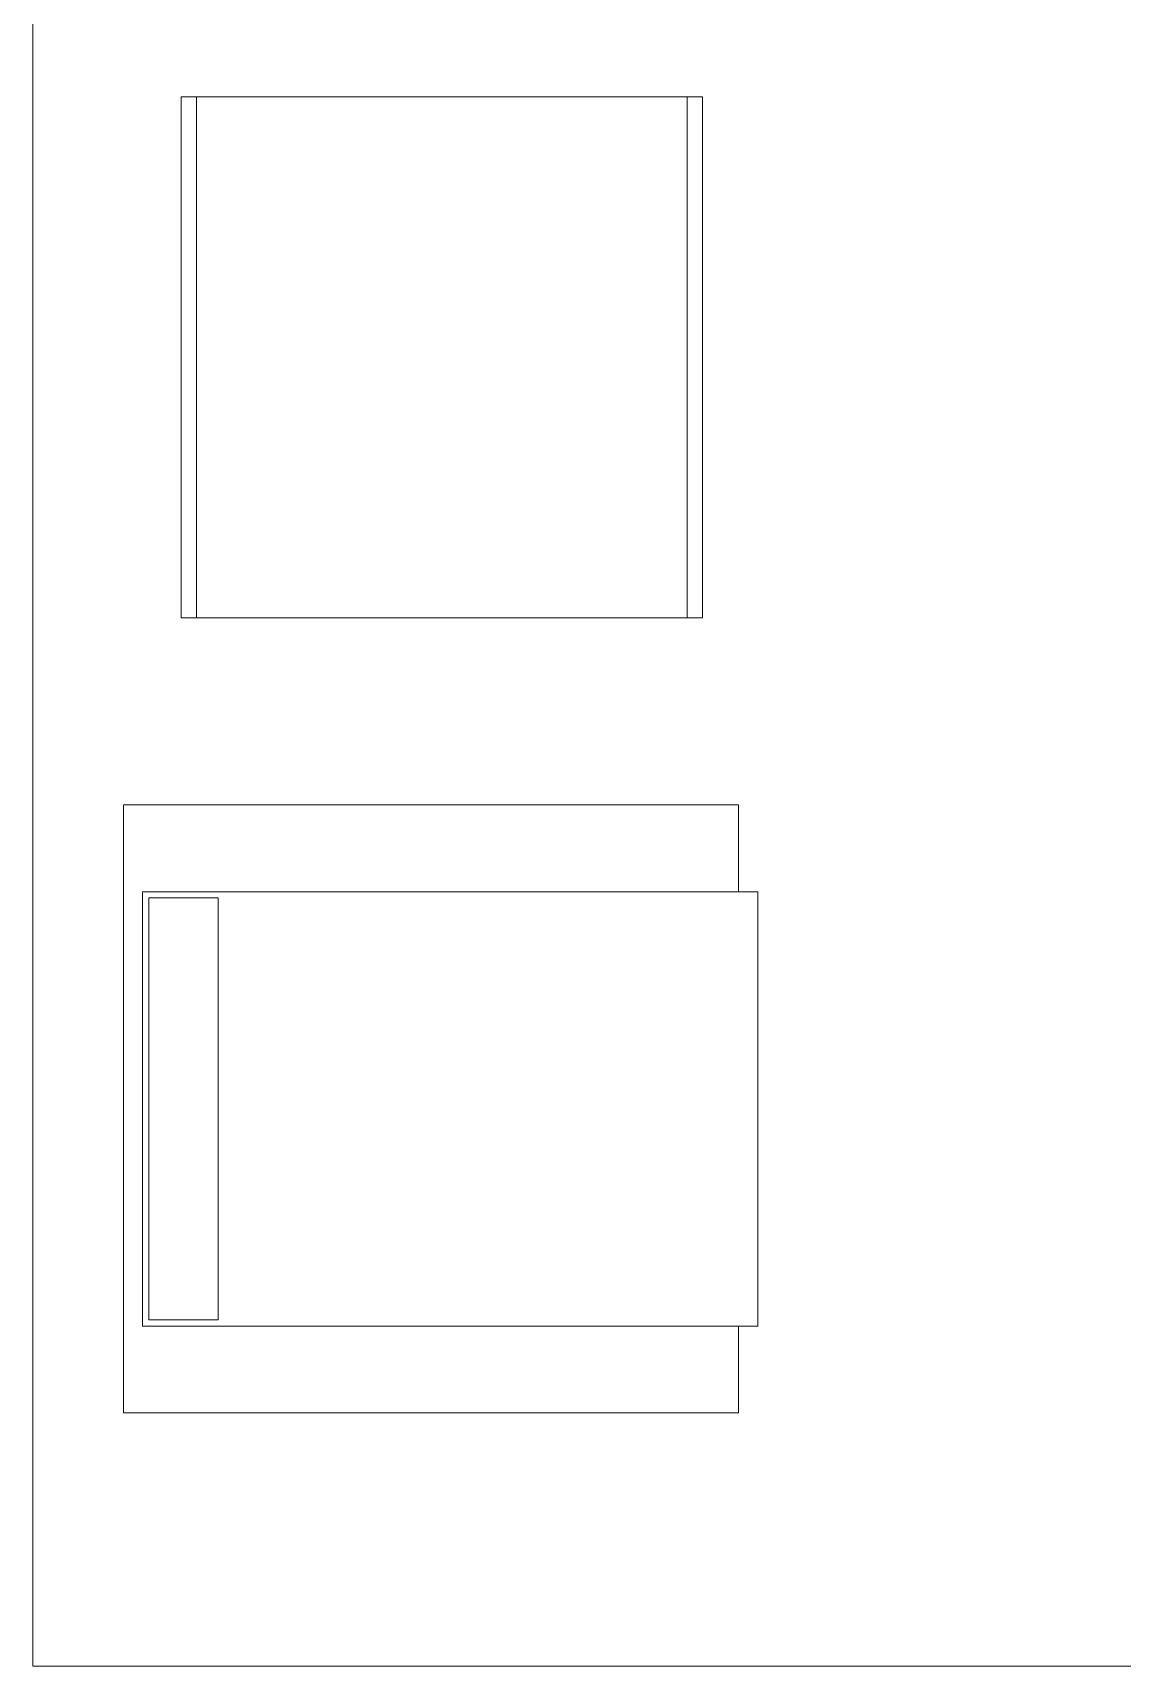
# Model space of a CAD drawing. Extents: x -1281 to 23780, y 0 to 7214.
# Drawn here: x 21362.4 to 21487.9, y 2515.7 to 2703.9 of the extents above; entities that cross this region are included whole.
import ezdxf

# ---------------------------------------------------------------- set-up
doc = ezdxf.new("R2010")
doc.units = 0
doc.header["$LTSCALE"] = 25
doc.header["$MEASUREMENT"] = 0
doc.layers.get('0').update_dxf_attribs({"color": 9, "lineweight": 9})
doc.layers.add('05', color=9, linetype='Continuous', lineweight=9)

# ---------------------------------------------------------------- blocks, each defined once
blk = doc.blocks.new('p-audi-lounge_sehpa1')
for points in [[(0, 60), (60, 60), (60, 0), (0, 0)], [(1.76, 60), (58.24, 60), (58.24, 0), (1.76, 0)]]:
    blk.add_lwpolyline(points, close=True)
blk = doc.blocks.new('p-audi_koltuk1')
for points in [[(60, -70.8), (70, -70.8), (70, 0), (0, 0), (0, -70.8), (10, -70.8), (10, -2.2), (60, -2.2), (60, -70.8)], [(10, -73), (60, -73), (60, -2.2), (10, -2.2), (10, -73)], [(59.3, -10.9), (10.7, -10.9), (10.7, -2.9), (59.3, -2.9), (59.3, -10.9)]]:
    blk.add_lwpolyline(points, close=True)
blk = doc.blocks.new('p-waiting')
at = {"layer": '05'}
blk.add_lwpolyline([(-140, 0), (140, 0), (140, 280), (-140, 280)], close=True, dxfattribs=at)
at = {"layer": '05', "xscale": -1}
blk.add_blockref('p-audi-lounge_sehpa1', (-62.9, 120.72), dxfattribs=at)
at = {"layer": '05', "xscale": -1, "rotation": 90}
blk.add_blockref('p-audi_koltuk1', (-129.54, 99.18), dxfattribs=at)

msp = doc.modelspace()

# ---------------------------------------------------------------- block references
at = {"layer": '05'}
msp.add_blockref('p-waiting', (21502.44, 2515.75), dxfattribs=at)

doc.saveas('drawing.dxf')
